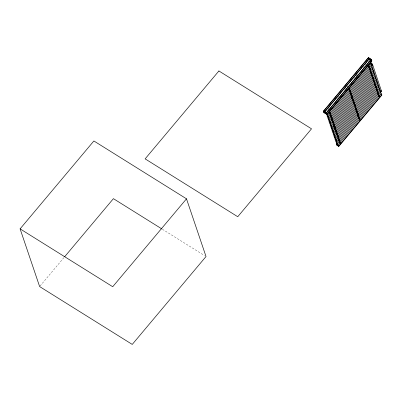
<?xml version="1.0" encoding="UTF-8"?>
<svg xmlns="http://www.w3.org/2000/svg" width="402" height="402" viewBox="0 0 402 402"><rect width="100%" height="100%" fill="white"/><g stroke="black" fill="none" stroke-linecap="round" stroke-linejoin="round"><path stroke-width="0.3" stroke-dasharray="2.01 1.51" d="M40.034 286.078L64.219 257.26M326.746 110.867L327.444 110.027M328.203 109.128L329.409 107.691M336.655 99.058L337.459 98.098M337.861 97.616L339.474 95.696M344.71 89.465L345.514 88.505M353.8 78.631L357.825 73.832M363.061 67.596L366.282 63.762M162.378 229.251L204.427 255.521"/><path stroke-width="0.6" d="M371.996 64.29L372.674 65.084L371.85 64.993L371.458 64.536L371.694 64.255M380.423 90.726L380.779 91.37L381.604 91.46L372.709 64.893M20.1 228.864L93.877 140.966L186.498 198.824L206.025 256.516L132.248 344.419L39.627 286.561L20.1 228.864L112.716 286.721L186.498 198.824M64.627 256.777L113.409 198.658L161.845 228.919M323.464 111.168L368.443 57.581L371.383 59.421L371.875 60.883L326.901 114.469L323.962 112.63L323.464 111.168L326.404 113.002L326.901 114.469M323.962 112.63L323.58 111.027L326.524 112.867L327.017 114.329L324.57 112.801M324.479 112.012L368.82 59.189L371.051 60.511M324.595 112.012L368.935 59.189L368.473 57.813L323.731 111.118L324.193 112.495M369.523 61.054L368.9 61.335L369.523 61.054L372.302 64.034L372.548 64.762L372.282 65.079L370.152 62.682M326.374 112.771L371.116 59.466L371.428 60.385M326.404 113.002L371.383 59.421M326.841 114.148L371.584 60.843M327.258 113.846L326.56 114.686A2.864 0.839 40 0 1 328.695 116.56L371.795 65.204A2.859 0.839 40 0 0 370.82 64.204M370.574 63.059L327.826 113.992A2.864 0.839 40 0 0 327.379 113.49M329.394 111.761A2.834 0.829 40 0 1 329.916 112.258L329.685 112.54A2.834 0.829 40 0 0 328.972 111.882M349.69 89.741A2.904 0.849 40 0 0 349.243 89.234L349.479 88.958A2.834 0.829 40 0 0 348.765 88.299M327.695 115.133L326.992 115.967A2.864 0.839 40 0 1 329.127 117.841L372.227 66.491A2.859 0.839 40 0 0 371.257 65.486M371.403 64.024L371.669 63.707M329.826 113.042A2.834 0.829 40 0 1 330.354 113.545L330.117 113.821A2.834 0.829 40 0 0 329.404 113.163M350.127 91.023A2.904 0.849 40 0 0 349.68 90.52L349.911 90.239A2.834 0.829 40 0 0 349.569 89.902M328.127 116.414L327.424 117.248A2.864 0.839 40 0 1 329.56 119.123L372.659 67.772A2.859 0.839 40 0 0 371.689 66.767M372.282 65.079L372.036 64.345L372.302 64.034M330.258 114.324A2.834 0.829 40 0 1 330.786 114.826L330.555 115.103A2.834 0.829 40 0 0 329.836 114.444M350.559 92.304A2.904 0.849 40 0 0 350.112 91.802L350.348 91.52A2.834 0.829 40 0 0 349.82 91.023M328.565 117.696L327.861 118.535A2.864 0.839 40 0 1 329.997 120.404L373.096 69.054A2.859 0.839 40 0 0 372.121 68.049M330.695 115.61A2.834 0.829 40 0 1 331.223 116.108L330.987 116.384A2.834 0.829 40 0 0 330.64 116.052M350.991 93.586A2.904 0.849 40 0 0 350.544 93.083L350.78 92.802A2.834 0.829 40 0 0 350.253 92.304M328.997 118.977L328.293 119.816A2.864 0.839 40 0 1 330.429 121.685L373.528 70.335A2.859 0.839 40 0 0 372.368 69.174M331.127 116.892A2.834 0.829 40 0 1 331.655 117.389L331.419 117.67A2.834 0.829 40 0 0 330.896 117.168M351.428 94.867A2.904 0.849 40 0 0 350.981 94.364L351.212 94.088A2.834 0.829 40 0 0 350.69 93.586M329.429 120.258L328.725 121.097A2.864 0.839 40 0 1 330.866 122.972L373.966 71.616A2.859 0.839 40 0 0 372.991 70.616M330.987 117.706A2.834 0.829 40 0 1 332.087 118.67L331.856 118.952A2.834 0.829 40 0 0 331.328 118.449M351.861 96.153A2.904 0.849 40 0 0 351.413 95.646L351.649 95.369A2.834 0.829 40 0 0 351.122 94.867M329.866 121.54L329.163 122.379A2.864 0.839 40 0 1 331.298 124.253L374.398 72.898A2.859 0.839 40 0 0 373.237 71.737M331.811 119.293A2.834 0.829 40 0 1 332.524 119.952L332.288 120.233A2.834 0.829 40 0 0 331.575 119.575M352.298 97.435A2.904 0.849 40 0 0 351.851 96.927L352.082 96.651A2.834 0.829 40 0 0 351.554 96.153M330.298 122.826L329.595 123.66A2.864 0.839 40 0 1 331.73 125.535L374.83 74.184A2.859 0.839 40 0 0 373.669 73.018M332.429 120.736A2.834 0.829 40 0 1 332.956 121.238L332.72 121.515A2.834 0.829 40 0 0 332.198 121.017M352.73 98.716A2.904 0.849 40 0 0 352.283 98.214L352.519 97.932A2.834 0.829 40 0 0 351.991 97.435M330.73 124.107L330.032 124.942A2.864 0.839 40 0 1 332.168 126.816L375.267 75.465A2.859 0.839 40 0 0 374.473 74.626M332.866 122.017A2.834 0.829 40 0 1 333.389 122.52L333.157 122.796A2.834 0.829 40 0 0 332.63 122.298M353.162 99.997A2.904 0.849 40 0 0 352.715 99.495L352.951 99.214A2.834 0.829 40 0 0 352.423 98.716M331.168 125.389L330.464 126.228A2.864 0.839 40 0 1 332.6 128.097L375.699 76.747A2.859 0.839 40 0 0 374.729 75.742M333.112 123.143A2.834 0.829 40 0 1 333.826 123.801L333.59 124.082A2.834 0.829 40 0 0 333.062 123.58M353.599 101.279A2.904 0.849 40 0 0 353.152 100.776L353.383 100.495A2.834 0.829 40 0 0 352.67 99.837M331.6 126.67L330.896 127.509A2.864 0.839 40 0 1 333.032 129.384L376.131 78.028A2.859 0.839 40 0 0 375.161 77.028M333.544 124.424A2.834 0.829 40 0 1 334.258 125.082L334.027 125.364A2.834 0.829 40 0 0 333.499 124.861M354.031 102.56A2.904 0.849 40 0 0 353.584 102.058L353.82 101.781A2.834 0.829 40 0 0 352.72 100.817M332.037 127.952L331.333 128.791A2.864 0.839 40 0 1 333.469 130.665L376.568 79.31A2.859 0.839 40 0 0 375.408 78.149M333.791 126.962L334.027 126.68A2.834 0.829 40 0 1 334.223 126.831M334.348 126.032A2.834 0.829 40 0 1 334.695 126.364L334.459 126.645A2.834 0.829 40 0 0 333.931 126.143M354.463 103.847A2.904 0.849 40 0 0 354.016 103.339L354.252 103.063A2.834 0.829 40 0 0 353.539 102.399M332.469 129.233L331.766 130.072A2.864 0.839 40 0 1 333.901 131.946L377.001 80.596A2.859 0.839 40 0 0 376.031 79.591M354.901 105.128A2.904 0.849 40 0 0 354.453 104.626L354.685 104.344A2.834 0.829 40 0 0 354.162 103.847M332.901 130.519L332.198 131.353A2.864 0.839 40 0 1 334.338 133.228L377.438 81.877M335.037 128.429A2.834 0.829 40 0 1 335.559 128.931L335.328 129.208A2.834 0.829 40 0 0 334.615 128.55M355.333 106.409A2.904 0.849 40 0 0 354.886 105.907L355.122 105.625A2.834 0.829 40 0 0 354.594 105.128M333.338 131.801L332.635 132.635A2.864 0.839 40 0 1 334.771 134.509L377.87 83.159A2.859 0.839 40 0 0 376.895 82.154M355.77 107.691A2.904 0.849 40 0 0 355.323 107.188L355.554 106.907A2.834 0.829 40 0 0 355.026 106.409M333.771 133.082L333.067 133.921A2.864 0.839 40 0 1 335.203 135.791L378.302 84.44A2.859 0.839 40 0 0 377.332 83.44M335.901 130.997A2.834 0.829 40 0 1 336.429 131.494L336.193 131.776A2.834 0.829 40 0 0 335.67 131.273M356.202 108.972A2.904 0.849 40 0 0 355.755 108.47L355.991 108.193A2.834 0.829 40 0 0 355.273 107.53M334.203 134.363L333.504 135.203A2.864 0.839 40 0 1 335.64 137.077L378.739 85.721A2.859 0.839 40 0 0 377.764 84.721M336.338 132.278A2.834 0.829 40 0 1 336.861 132.776L336.63 133.057A2.834 0.829 40 0 0 335.916 132.394M356.634 110.254A2.904 0.849 40 0 0 356.187 109.751L356.423 109.475A2.834 0.829 40 0 0 355.896 108.972M334.64 135.645L333.936 136.484A2.864 0.839 40 0 1 336.072 138.358L379.171 87.003A2.859 0.839 40 0 0 378.011 85.842M336.585 133.399A2.834 0.829 40 0 1 337.298 134.057L337.062 134.338A2.834 0.829 40 0 0 336.348 133.68M357.071 111.54A2.904 0.849 40 0 0 356.624 111.032L356.855 110.756A2.834 0.829 40 0 0 356.333 110.254M335.072 136.931L334.369 137.765A2.864 0.839 40 0 1 336.504 139.64L379.604 88.289M337.203 134.841A2.834 0.829 40 0 1 337.73 135.343L337.499 135.62A2.834 0.829 40 0 0 337.152 135.283M357.504 112.821A2.904 0.849 40 0 0 357.056 112.319L357.293 112.037A2.834 0.829 40 0 0 356.765 111.54M335.509 138.213L334.806 139.047A2.864 0.839 40 0 1 336.941 140.921L380.041 89.571A2.859 0.839 40 0 0 379.066 88.566M337.64 136.122A2.834 0.829 40 0 1 338.167 136.625L337.931 136.901A2.834 0.829 40 0 0 337.404 136.404M357.936 114.103A2.904 0.849 40 0 0 357.489 113.6L357.725 113.319A2.834 0.829 40 0 0 357.197 112.821M335.941 139.494L335.238 140.333A2.864 0.839 40 0 1 337.373 142.202L380.473 90.852A2.859 0.839 40 0 0 379.503 89.847M337.886 137.248A2.834 0.829 40 0 1 338.6 137.906L338.363 138.182A2.834 0.829 40 0 0 337.841 137.685M358.373 115.384A2.904 0.849 40 0 0 357.926 114.882L358.157 114.6A2.834 0.829 40 0 0 357.634 114.103M336.373 140.775L335.67 141.615A2.864 0.839 40 0 1 337.806 143.484L380.91 92.133A2.859 0.839 40 0 0 379.935 91.133M337.931 138.223A2.834 0.829 40 0 1 339.032 139.187L338.801 139.469A2.834 0.829 40 0 0 338.273 138.966M358.805 116.665A2.904 0.849 40 0 0 358.358 116.163L358.594 115.887A2.834 0.829 40 0 0 358.066 115.384M336.811 142.057L336.107 142.896A2.864 0.839 40 0 1 338.243 144.77L381.342 93.415A2.859 0.839 40 0 0 380.181 92.254M339.122 140.137A2.834 0.829 40 0 1 339.469 140.469L339.233 140.75A2.834 0.829 40 0 0 338.705 140.248M359.242 117.952A2.904 0.849 40 0 0 358.795 117.444L359.026 117.168A2.834 0.829 40 0 0 358.313 116.505M337.243 143.338L336.539 144.177A2.864 0.839 40 0 1 338.675 146.052L338.801 146.418L381.9 95.063L381.774 94.696A2.859 0.839 40 0 0 380.985 93.862M338.801 146.418L336.444 144.946L336.323 144.579L337.127 143.62M339.373 141.253A2.834 0.829 40 0 1 339.901 141.75L339.665 142.032A2.834 0.829 40 0 0 339.142 141.534M359.674 119.233A2.904 0.849 40 0 0 359.227 118.726L359.458 118.449A2.829 0.829 40 0 0 358.936 117.952M360.107 120.515A2.904 0.849 40 0 0 359.659 120.012L359.896 119.731A2.834 0.829 40 0 0 359.368 119.233M368.935 59.049L370.408 59.968M371.885 64.35L372.548 64.762M381.247 90.812L381.639 91.269M368.528 64.817L368.368 64.652A2.859 0.834 40 0 1 368.533 64.817L368.815 65.154M369.252 66.436L368.805 65.933L369.036 65.652A2.829 0.829 40 0 0 368.513 65.154M370.554 70.285L370.106 69.777L370.342 69.501A2.829 0.829 40 0 0 369.815 69.003M370.986 71.566L370.538 71.064L370.775 70.782A2.829 0.829 40 0 0 370.061 70.124M371.423 72.847L370.976 72.345L371.207 72.064A2.829 0.829 40 0 0 370.111 71.099M372.287 75.41L371.84 74.908L372.076 74.631A2.829 0.829 40 0 0 371.548 74.129M372.724 76.697L372.277 76.189L372.508 75.913A2.829 0.829 40 0 0 371.986 75.41M373.156 77.978L372.709 77.475L372.945 77.194A2.829 0.829 40 0 0 372.418 76.697M373.594 79.259L373.146 78.757L373.378 78.475A2.829 0.829 40 0 0 372.855 77.978M374.026 80.541L373.579 80.038L373.815 79.757A2.829 0.829 40 0 0 373.287 79.259M374.458 81.822L374.011 81.32L374.247 81.043A2.829 0.829 40 0 0 373.719 80.541M374.895 83.103L374.448 82.601L374.679 82.325A2.829 0.829 40 0 0 374.156 81.822M375.327 84.39L374.88 83.882L375.116 83.606A2.829 0.829 40 0 0 374.403 82.948M375.759 85.671L375.312 85.169L375.548 84.887A2.829 0.829 40 0 0 374.448 83.923M376.197 86.953L375.749 86.45L375.981 86.169A2.829 0.829 40 0 0 375.267 85.51M376.629 88.234L376.182 87.731L376.418 87.45A2.829 0.829 40 0 0 375.89 86.953M377.93 92.083L377.483 91.576L377.719 91.299A2.829 0.829 40 0 0 377.192 90.802M378.367 93.364L377.92 92.862L378.151 92.581A2.829 0.829 40 0 0 377.629 92.083M378.8 94.646L378.352 94.143L378.589 93.862A2.829 0.829 40 0 0 378.061 93.364M379.232 95.927L378.784 95.425L379.021 95.143A2.829 0.829 40 0 0 378.493 94.646M379.669 97.209L379.222 96.706L379.453 96.43A2.829 0.829 40 0 0 378.93 95.927M370.448 62.647L372.036 64.345M369.684 67.717L369.237 67.214L369.473 66.938A2.829 0.829 40 0 0 368.76 66.275M370.121 68.998L369.674 68.496L369.905 68.219A2.829 0.829 40 0 0 369.383 67.717M377.066 89.515L376.619 89.013L376.85 88.736A2.829 0.829 40 0 0 376.327 88.234M371.855 74.129L371.408 73.626L371.644 73.345A2.829 0.829 40 0 0 371.297 73.013M371.76 61.024L371.262 59.561L368.322 57.722L368.654 58.697M359.896 119.731A2.904 0.849 40 0 1 360.343 120.233M359.137 119.51A2.834 0.829 40 0 1 359.659 120.012M339.042 141.926A2.904 0.849 40 0 1 339.233 142.072M340.368 143.062A2.904 0.849 40 0 1 340.816 143.564M339.811 142.534A2.834 0.829 40 0 1 340.333 143.037L340.102 143.313A2.834 0.829 40 0 0 339.574 142.816M336.323 144.579A3.241 0.95 40 0 1 338.675 146.052L381.774 94.696A3.241 0.95 40 0 0 381.367 94.364M378.694 96.209A2.854 0.834 40 0 1 379.382 96.877M338.605 140.645A2.904 0.849 40 0 1 338.801 140.785A2.834 0.829 40 0 1 338.997 140.936M339.901 141.75A2.904 0.849 40 0 1 340.348 142.258M358.7 118.228A2.829 0.829 40 0 1 359.227 118.726M338.368 139.504A2.834 0.829 40 0 1 338.559 139.655M339.469 140.469A2.904 0.849 40 0 1 339.916 140.976M358.076 116.786A2.834 0.829 40 0 1 358.795 117.444M339.032 139.187A2.904 0.849 40 0 1 339.479 139.69M357.644 115.505A2.834 0.829 40 0 1 358.358 116.163M338.6 137.906A2.904 0.849 40 0 1 339.047 138.409M357.398 114.384A2.834 0.829 40 0 1 357.926 114.882M338.167 136.625A2.904 0.849 40 0 1 338.615 137.127M356.966 113.098A2.834 0.829 40 0 1 357.489 113.6M336.63 134.379A2.834 0.829 40 0 1 336.826 134.524M337.73 135.343A2.904 0.849 40 0 1 338.177 135.846M356.343 111.655A2.834 0.829 40 0 1 357.056 112.319M336.198 133.092A2.834 0.829 40 0 1 336.394 133.243M337.298 134.057A2.904 0.849 40 0 1 337.745 134.564M355.911 110.374A2.834 0.829 40 0 1 356.624 111.032M336.861 132.776A2.904 0.849 40 0 1 337.308 133.278M355.664 109.254A2.834 0.829 40 0 1 356.187 109.751M335.956 131.962A2.834 0.829 40 0 1 336.147 132.117M336.429 131.494A2.904 0.849 40 0 1 336.876 131.997M355.227 107.972A2.834 0.829 40 0 1 355.755 108.47M334.7 129.102A2.904 0.849 40 0 1 334.896 129.248M336.027 130.238A2.904 0.849 40 0 1 336.474 130.745M354.795 106.686A2.834 0.829 40 0 1 355.323 107.188M335.469 129.71A2.834 0.829 40 0 1 335.997 130.213L335.76 130.489A2.834 0.829 40 0 0 335.233 129.992M334.263 127.821A2.904 0.849 40 0 1 334.459 127.967M335.559 128.931A2.904 0.849 40 0 1 336.007 129.434M354.358 105.404A2.834 0.829 40 0 1 354.886 105.907M333.831 126.54A2.904 0.849 40 0 1 334.027 126.68M335.157 127.675A2.904 0.849 40 0 1 335.605 128.178M334.6 127.148A2.834 0.829 40 0 1 335.127 127.65L334.891 127.926A2.834 0.829 40 0 0 334.178 127.268M353.926 104.123A2.834 0.829 40 0 1 354.453 104.626M359.458 118.449A2.904 0.849 40 0 1 359.911 118.952M378.071 94.766A2.854 0.834 40 0 1 378.945 95.596M357.926 116.203A2.834 0.829 40 0 1 358.122 116.349M359.026 117.168A2.904 0.849 40 0 1 359.473 117.67M377.639 93.48A2.854 0.834 40 0 1 378.513 94.309M357.494 114.922A2.834 0.829 40 0 1 357.88 115.223M358.594 115.887A2.904 0.849 40 0 1 359.041 116.389M377.207 92.199A2.854 0.834 40 0 1 378.081 93.028M358.157 114.6A2.904 0.849 40 0 1 358.604 115.108M376.96 91.078A2.854 0.834 40 0 1 377.644 91.746M376.523 89.797A2.864 0.839 40 0 1 377.498 90.802A2.904 0.849 40 0 0 377.051 90.294L377.287 90.018A2.829 0.829 40 0 0 376.759 89.515M356.428 112.213A2.904 0.849 40 0 1 356.624 112.354M357.755 113.349A2.904 0.849 40 0 1 358.202 113.851M376.091 88.515A2.859 0.834 40 0 1 376.925 89.35M355.996 110.932A2.904 0.849 40 0 1 356.192 111.073A2.834 0.829 40 0 1 356.383 111.223M357.323 112.068A2.904 0.849 40 0 1 357.77 112.57M356.855 110.756A2.904 0.849 40 0 1 357.303 111.259M375.654 87.229A2.854 0.834 40 0 1 376.342 87.902M356.423 109.475A2.904 0.849 40 0 1 356.87 109.977M375.222 85.948A2.854 0.834 40 0 1 375.91 86.616M355.991 108.193A2.904 0.849 40 0 1 356.438 108.696M374.79 84.666A2.854 0.834 40 0 1 375.473 85.335M355.554 106.907A2.904 0.849 40 0 1 356.001 107.414M374.352 83.385A2.854 0.834 40 0 1 375.041 84.053M355.122 105.625A2.904 0.849 40 0 1 355.569 106.128M374.101 82.264A2.854 0.834 40 0 1 374.609 82.772M353.589 103.379A2.834 0.829 40 0 1 353.78 103.53M354.685 104.344A2.904 0.849 40 0 1 355.132 104.847M373.297 80.661A2.854 0.834 40 0 1 374.172 81.49M353.152 102.098A2.834 0.829 40 0 1 353.348 102.249M354.252 103.063A2.904 0.849 40 0 1 354.7 103.565M372.865 79.375A2.854 0.834 40 0 1 373.739 80.204M353.82 101.781A2.904 0.849 40 0 1 354.268 102.284M372.619 78.254A2.854 0.834 40 0 1 373.307 78.923M353.383 100.495A2.904 0.849 40 0 1 353.83 101.002M372.182 76.973A2.854 0.834 40 0 1 372.87 77.641M351.459 97.972A2.904 0.849 40 0 1 351.851 98.249M352.951 99.214A2.904 0.849 40 0 1 353.398 99.716M371.564 75.531A2.854 0.834 40 0 1 372.438 76.36M352.519 97.932A2.904 0.849 40 0 1 352.966 98.435M371.317 74.41A2.854 0.834 40 0 1 372.001 75.079M352.082 96.651A2.904 0.849 40 0 1 352.529 97.153M370.88 73.129A2.854 0.834 40 0 1 371.569 73.797M351.649 95.369A2.904 0.849 40 0 1 352.097 95.872M370.448 71.842A2.854 0.834 40 0 1 371.136 72.511M349.921 92.978A2.904 0.849 40 0 1 350.117 93.118M351.212 94.088A2.904 0.849 40 0 1 351.66 94.591M370.016 70.561A2.854 0.834 40 0 1 370.699 71.229M334.695 126.364A2.904 0.849 40 0 1 335.142 126.871M334.258 125.082A2.904 0.849 40 0 1 334.705 125.585M333.826 123.801A2.904 0.849 40 0 1 334.273 124.303M333.389 122.52A2.904 0.849 40 0 1 333.836 123.022M332.956 121.238A2.904 0.849 40 0 1 333.404 121.741M331.856 120.273A2.834 0.829 40 0 1 332.052 120.419M370.79 62.476A2.859 0.839 40 0 1 370.925 62.642M348.81 87.953A2.904 0.849 40 0 1 349.258 88.455M349.202 87.842A2.904 0.849 40 0 1 349.494 88.179M329.484 110.977A2.904 0.849 40 0 1 329.931 111.48M329.082 111.088A2.834 0.829 40 0 1 329.248 111.259M380.95 94.053A3.241 0.95 40 0 1 381.161 94.204M377.92 94.184A2.829 0.829 40 0 1 378.116 94.329M353.494 102.842A2.834 0.829 40 0 1 354.016 103.339M353.056 101.56A2.834 0.829 40 0 1 353.584 102.058M352.624 100.279A2.834 0.829 40 0 1 353.152 100.776M352.373 99.158A2.834 0.829 40 0 1 352.715 99.495M351.569 97.55A2.834 0.829 40 0 1 352.283 98.214M331.424 118.987A2.834 0.829 40 0 1 331.615 119.138M332.524 119.952A2.904 0.849 40 0 1 332.972 120.459M351.132 96.269A2.834 0.829 40 0 1 351.851 96.927M378.448 87.123A2.859 0.839 40 0 1 379.609 88.289M375.317 86.485A2.829 0.829 40 0 1 375.513 86.636M374.885 85.204A2.829 0.829 40 0 1 375.076 85.355M376.463 80.872A2.859 0.839 40 0 1 377.438 81.877M370.976 73.666A2.829 0.829 40 0 1 371.172 73.812M370.543 72.385A2.829 0.829 40 0 1 370.739 72.531M349.484 91.696A2.904 0.849 40 0 1 349.68 91.837M350.78 92.802A2.904 0.849 40 0 1 351.227 93.309M369.579 69.28A2.854 0.834 40 0 1 370.267 69.948M369.327 68.159A2.859 0.834 40 0 1 369.981 68.832M349.052 90.415A2.904 0.849 40 0 1 349.248 90.556A2.834 0.829 40 0 1 349.438 90.706M350.378 91.55A2.904 0.849 40 0 1 350.825 92.053M368.523 66.556A2.859 0.834 40 0 1 369.549 67.551M348.81 89.274A2.834 0.829 40 0 1 349.006 89.425M349.911 90.239A2.904 0.849 40 0 1 350.358 90.741M332.087 118.67A2.904 0.849 40 0 1 332.534 119.173M350.886 95.148A2.834 0.829 40 0 1 351.413 95.646M331.655 117.389A2.904 0.849 40 0 1 332.102 117.892M350.454 93.867A2.834 0.829 40 0 1 350.981 94.364M329.926 114.997A2.904 0.849 40 0 1 330.122 115.143M331.223 116.108A2.904 0.849 40 0 1 331.67 116.61M350.021 92.586A2.834 0.829 40 0 1 350.544 93.083M330.786 114.826A2.904 0.849 40 0 1 331.233 115.329M349.584 91.299A2.834 0.829 40 0 1 350.112 91.802M330.354 113.545A2.904 0.849 40 0 1 330.801 114.047M349.152 90.018A2.834 0.829 40 0 1 349.68 90.52M368.805 67.255A2.829 0.829 40 0 1 369.001 67.405M368.373 65.973A2.829 0.829 40 0 1 368.569 66.119M349.479 88.958A2.904 0.849 40 0 1 349.926 89.46M368.091 65.275A2.854 0.834 40 0 1 368.966 66.104M329.916 112.258A2.904 0.849 40 0 1 330.364 112.766M348.72 88.736A2.834 0.829 40 0 1 349.243 89.234M370.388 62.923A2.859 0.839 40 0 1 371.363 63.923L328.258 115.273A2.864 0.839 40 0 0 326.906 113.957M328.228 109.982L328.489 110.143L328.273 109.962M347.79 86.676L348.052 86.842L347.805 86.666M367.348 63.375L367.609 63.536L367.348 63.375M218.904 70.963L145.127 158.865L237.743 216.723L311.52 128.821L218.904 70.963"/></g></svg>
